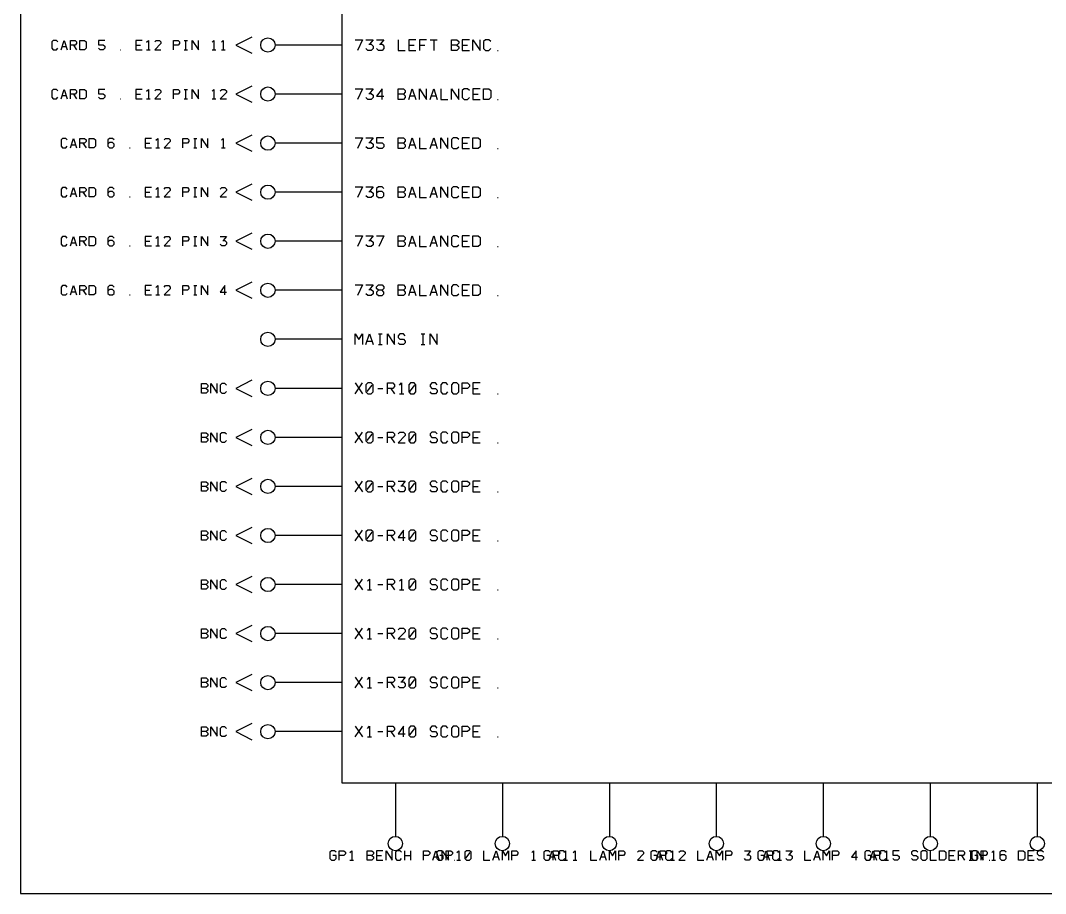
# Model space of a CAD drawing. Header units: millimetres. Extents: x 10 to 2534, y 10 to 1372.
# Drawn here: x 1551.9 to 1781.8, y 561.8 to 757.6 of the extents above; entities that cross this region are included whole.
import ezdxf

# ---------------------------------------------------------------- set-up
doc = ezdxf.new("R2010")
doc.units = ezdxf.units.MM
for name, color, linetype, lineweight in [('DEVICE', 7, 'CONTINUOUS', 25), ('GROUP', 6, 'CONTINUOUS', 25), ('LABEL', 8, 'CONTINUOUS', 25), ('POINT', 4, 'CONTINUOUS', 25), ('PORT_BUS', 5, 'CONTINUOUS', 25), ('PORT_IN', 3, 'CONTINUOUS', 25), ('PORTAL', 2, 'CONTINUOUS', 25)]:
    doc.layers.add(name, color=color, linetype=linetype, lineweight=lineweight)

msp = doc.modelspace()

# ---------------------------------------------------------------- linework, layer by layer
at = {"layer": 'DEVICE'}
msp.add_lwpolyline([(1624, 586.6), (1936, 586.6), (1936, 1308.6), (1624, 1308.6)], close=True, dxfattribs=at)
at = {"layer": 'GROUP'}
msp.add_lwpolyline([(1551.9, 561.8), (2008.1, 561.8), (2008.1, 1327.2), (1551.9, 1327.2)], close=True, dxfattribs=at)
at = {"layer": 'LABEL'}
for points in [[(1627, 753.3), (1628.6, 753.3), (1627.48, 750.9)], [(1629.4, 753.3), (1631, 753.3), (1630.2, 752.26)], [(1630.04, 752.26), (1630.6, 752.26), (1631, 751.86), (1631, 751.3), (1630.6, 750.9), (1629.8, 750.9), (1629.4, 751.3)], [(1631.8, 753.3), (1633.4, 753.3), (1632.6, 752.26)], [(1632.44, 752.26), (1633, 752.26), (1633.4, 751.86), (1633.4, 751.3), (1633, 750.9), (1632.2, 750.9), (1631.8, 751.3)], [(1636.6, 753.3), (1636.6, 750.9), (1638.2, 750.9)], [(1640.6, 753.3), (1639, 753.3), (1639, 750.9), (1640.6, 750.9)], [(1639, 752.1), (1640.2, 752.1)], [(1643, 753.3), (1641.4, 753.3), (1641.4, 750.9)], [(1641.4, 752.1), (1642.6, 752.1)], [(1643.8, 753.3), (1645.4, 753.3)], [(1644.6, 753.3), (1644.6, 750.9)], [(1648.6, 750.9), (1648.6, 753.3), (1649.8, 753.3), (1650.2, 752.9), (1650.2, 752.5), (1649.8, 752.1), (1648.6, 752.1)], [(1649.8, 752.1), (1650.2, 751.7), (1650.2, 751.3), (1649.8, 750.9), (1648.6, 750.9)], [(1652.6, 753.3), (1651, 753.3), (1651, 750.9), (1652.6, 750.9)], [(1651, 752.1), (1652.2, 752.1)], [(1653.4, 750.9), (1653.4, 753.3), (1655, 750.9), (1655, 753.3)], [(1657.4, 752.9), (1657, 753.3), (1656.2, 753.3), (1655.8, 752.9), (1655.8, 751.3), (1656.2, 750.9), (1657, 750.9), (1657.4, 751.3)], [(1658.92, 750.9), (1659.08, 750.9)], [(1627, 742.3), (1628.6, 742.3), (1627.48, 739.9)], [(1629.4, 742.3), (1631, 742.3), (1630.2, 741.26)], [(1630.04, 741.26), (1630.6, 741.26), (1631, 740.86), (1631, 740.3), (1630.6, 739.9), (1629.8, 739.9), (1629.4, 740.3)], [(1633, 739.9), (1633, 742.3), (1631.8, 740.62), (1633.4, 740.62)], [(1636.6, 739.9), (1636.6, 742.3), (1637.8, 742.3), (1638.2, 741.9), (1638.2, 741.5), (1637.8, 741.1), (1636.6, 741.1)], [(1637.8, 741.1), (1638.2, 740.7), (1638.2, 740.3), (1637.8, 739.9), (1636.6, 739.9)], [(1639, 739.9), (1639.8, 742.3), (1640.6, 739.9)], [(1639.28, 740.7), (1640.32, 740.7)], [(1641.4, 739.9), (1641.4, 742.3), (1643, 739.9), (1643, 742.3)], [(1643.8, 739.9), (1644.6, 742.3), (1645.4, 739.9)], [(1644.08, 740.7), (1645.12, 740.7)], [(1646.2, 742.3), (1646.2, 739.9), (1647.8, 739.9)], [(1648.6, 739.9), (1648.6, 742.3), (1650.2, 739.9), (1650.2, 742.3)], [(1652.6, 741.9), (1652.2, 742.3), (1651.4, 742.3), (1651, 741.9), (1651, 740.3), (1651.4, 739.9), (1652.2, 739.9), (1652.6, 740.3)], [(1655, 742.3), (1653.4, 742.3), (1653.4, 739.9), (1655, 739.9)], [(1653.4, 741.1), (1654.6, 741.1)], [(1655.8, 739.9), (1655.8, 742.3), (1657, 742.3), (1657.4, 741.9), (1657.4, 740.3), (1657, 739.9), (1655.8, 739.9)], [(1658.92, 739.9), (1659.08, 739.9)], [(1627, 731.3), (1628.6, 731.3), (1627.48, 728.9)], [(1629.4, 731.3), (1631, 731.3), (1630.2, 730.26)], [(1633.4, 731.3), (1631.8, 731.3), (1631.8, 730.18), (1633, 730.18), (1633.4, 729.78), (1633.4, 729.3), (1633, 728.9), (1632.2, 728.9), (1631.8, 729.3)], [(1636.6, 728.9), (1636.6, 731.3), (1637.8, 731.3), (1638.2, 730.9), (1638.2, 730.5), (1637.8, 730.1), (1636.6, 730.1)], [(1639, 728.9), (1639.8, 731.3), (1640.6, 728.9)], [(1641.4, 731.3), (1641.4, 728.9), (1643, 728.9)], [(1643.8, 728.9), (1644.6, 731.3), (1645.4, 728.9)], [(1646.2, 728.9), (1646.2, 731.3), (1647.8, 728.9), (1647.8, 731.3)], [(1650.2, 730.9), (1649.8, 731.3), (1649, 731.3), (1648.6, 730.9), (1648.6, 729.3), (1649, 728.9), (1649.8, 728.9), (1650.2, 729.3)], [(1652.6, 731.3), (1651, 731.3), (1651, 728.9), (1652.6, 728.9)], [(1653.4, 728.9), (1653.4, 731.3), (1654.6, 731.3), (1655, 730.9), (1655, 729.3), (1654.6, 728.9), (1653.4, 728.9)], [(1630.04, 730.26), (1630.6, 730.26), (1631, 729.86), (1631, 729.3), (1630.6, 728.9), (1629.8, 728.9), (1629.4, 729.3)], [(1637.8, 730.1), (1638.2, 729.7), (1638.2, 729.3), (1637.8, 728.9), (1636.6, 728.9)], [(1639.28, 729.7), (1640.32, 729.7)], [(1644.08, 729.7), (1645.12, 729.7)], [(1651, 730.1), (1652.2, 730.1)], [(1658.92, 728.9), (1659.08, 728.9)], [(1627, 720.3), (1628.6, 720.3), (1627.48, 717.9)], [(1629.4, 720.3), (1631, 720.3), (1630.2, 719.26)], [(1633.4, 719.9), (1633, 720.3), (1632.2, 720.3), (1631.8, 719.9), (1631.8, 718.3), (1632.2, 717.9), (1633, 717.9), (1633.4, 718.3), (1633.4, 718.86), (1633, 719.26), (1632.2, 719.26), (1631.8, 718.86)], [(1636.6, 717.9), (1636.6, 720.3), (1637.8, 720.3), (1638.2, 719.9), (1638.2, 719.5), (1637.8, 719.1), (1636.6, 719.1)], [(1639, 717.9), (1639.8, 720.3), (1640.6, 717.9)], [(1641.4, 720.3), (1641.4, 717.9), (1643, 717.9)], [(1643.8, 717.9), (1644.6, 720.3), (1645.4, 717.9)], [(1646.2, 717.9), (1646.2, 720.3), (1647.8, 717.9), (1647.8, 720.3)], [(1650.2, 719.9), (1649.8, 720.3), (1649, 720.3), (1648.6, 719.9), (1648.6, 718.3), (1649, 717.9), (1649.8, 717.9), (1650.2, 718.3)], [(1652.6, 720.3), (1651, 720.3), (1651, 717.9), (1652.6, 717.9)], [(1653.4, 717.9), (1653.4, 720.3), (1654.6, 720.3), (1655, 719.9), (1655, 718.3), (1654.6, 717.9), (1653.4, 717.9)], [(1630.04, 719.26), (1630.6, 719.26), (1631, 718.86), (1631, 718.3), (1630.6, 717.9), (1629.8, 717.9), (1629.4, 718.3)], [(1637.8, 719.1), (1638.2, 718.7), (1638.2, 718.3), (1637.8, 717.9), (1636.6, 717.9)], [(1639.28, 718.7), (1640.32, 718.7)], [(1644.08, 718.7), (1645.12, 718.7)], [(1651, 719.1), (1652.2, 719.1)], [(1658.92, 717.9), (1659.08, 717.9)], [(1627, 709.3), (1628.6, 709.3), (1627.48, 706.9)], [(1629.4, 709.3), (1631, 709.3), (1630.2, 708.26)], [(1630.04, 708.26), (1630.6, 708.26), (1631, 707.86), (1631, 707.3), (1630.6, 706.9), (1629.8, 706.9), (1629.4, 707.3)], [(1631.8, 709.3), (1633.4, 709.3), (1632.28, 706.9)], [(1636.6, 706.9), (1636.6, 709.3), (1637.8, 709.3), (1638.2, 708.9), (1638.2, 708.5), (1637.8, 708.1), (1636.6, 708.1)], [(1639, 706.9), (1639.8, 709.3), (1640.6, 706.9)], [(1641.4, 709.3), (1641.4, 706.9), (1643, 706.9)], [(1643.8, 706.9), (1644.6, 709.3), (1645.4, 706.9)], [(1646.2, 706.9), (1646.2, 709.3), (1647.8, 706.9), (1647.8, 709.3)], [(1650.2, 708.9), (1649.8, 709.3), (1649, 709.3), (1648.6, 708.9), (1648.6, 707.3), (1649, 706.9), (1649.8, 706.9), (1650.2, 707.3)], [(1652.6, 709.3), (1651, 709.3), (1651, 706.9), (1652.6, 706.9)], [(1653.4, 706.9), (1653.4, 709.3), (1654.6, 709.3), (1655, 708.9), (1655, 707.3), (1654.6, 706.9), (1653.4, 706.9)], [(1637.8, 708.1), (1638.2, 707.7), (1638.2, 707.3), (1637.8, 706.9), (1636.6, 706.9)], [(1639.28, 707.7), (1640.32, 707.7)], [(1644.08, 707.7), (1645.12, 707.7)], [(1651, 708.1), (1652.2, 708.1)], [(1658.92, 706.9), (1659.08, 706.9)], [(1627, 698.3), (1628.6, 698.3), (1627.48, 695.9)], [(1629.4, 698.3), (1631, 698.3), (1630.2, 697.26)], [(1630.04, 697.26), (1630.6, 697.26), (1631, 696.86), (1631, 696.3), (1630.6, 695.9), (1629.8, 695.9), (1629.4, 696.3)], [(1632.2, 697.1), (1631.8, 697.5), (1631.8, 697.9), (1632.2, 698.3), (1633, 698.3), (1633.4, 697.9), (1633.4, 697.5), (1633, 697.1), (1632.2, 697.1), (1631.8, 696.7), (1631.8, 696.3), (1632.2, 695.9), (1633, 695.9), (1633.4, 696.3), (1633.4, 696.7), (1633, 697.1)], [(1636.6, 695.9), (1636.6, 698.3), (1637.8, 698.3), (1638.2, 697.9), (1638.2, 697.5), (1637.8, 697.1), (1636.6, 697.1)], [(1637.8, 697.1), (1638.2, 696.7), (1638.2, 696.3), (1637.8, 695.9), (1636.6, 695.9)], [(1639, 695.9), (1639.8, 698.3), (1640.6, 695.9)], [(1641.4, 698.3), (1641.4, 695.9), (1643, 695.9)], [(1643.8, 695.9), (1644.6, 698.3), (1645.4, 695.9)], [(1646.2, 695.9), (1646.2, 698.3), (1647.8, 695.9), (1647.8, 698.3)], [(1650.2, 697.9), (1649.8, 698.3), (1649, 698.3), (1648.6, 697.9), (1648.6, 696.3), (1649, 695.9), (1649.8, 695.9), (1650.2, 696.3)], [(1652.6, 698.3), (1651, 698.3), (1651, 695.9), (1652.6, 695.9)], [(1651, 697.1), (1652.2, 697.1)], [(1653.4, 695.9), (1653.4, 698.3), (1654.6, 698.3), (1655, 697.9), (1655, 696.3), (1654.6, 695.9), (1653.4, 695.9)], [(1639.28, 696.7), (1640.32, 696.7)], [(1644.08, 696.7), (1645.12, 696.7)], [(1658.92, 695.9), (1659.08, 695.9)], [(1627, 684.9), (1627, 687.3), (1627.8, 686.02), (1628.6, 687.3), (1628.6, 684.9)], [(1629.4, 684.9), (1630.2, 687.3), (1631, 684.9)], [(1629.68, 685.7), (1630.72, 685.7)], [(1632.2, 687.3), (1633, 687.3)], [(1632.6, 684.9), (1632.6, 687.3)], [(1634.2, 684.9), (1634.2, 687.3), (1635.8, 684.9), (1635.8, 687.3)], [(1638.2, 686.9), (1637.8, 687.3), (1637, 687.3), (1636.6, 686.9), (1636.6, 686.5), (1637, 686.1), (1637.8, 686.1), (1638.2, 685.7), (1638.2, 685.3), (1637.8, 684.9), (1637, 684.9), (1636.6, 685.3)], [(1641.8, 687.3), (1642.6, 687.3)], [(1642.2, 684.9), (1642.2, 687.3)], [(1643.8, 684.9), (1643.8, 687.3), (1645.4, 684.9), (1645.4, 687.3)], [(1632.2, 684.9), (1633, 684.9)], [(1641.8, 684.9), (1642.6, 684.9)], [(1627, 673.9), (1628.6, 676.3)], [(1627, 676.3), (1628.6, 673.9)], [(1629.8, 673.9), (1630.6, 673.9), (1631, 674.3), (1631, 675.9), (1630.6, 676.3), (1629.8, 676.3), (1629.4, 675.9), (1629.4, 674.3), (1629.8, 673.9)], [(1634.2, 673.9), (1634.2, 676.3), (1635.4, 676.3), (1635.8, 675.9), (1635.8, 675.5), (1635.4, 675.1), (1634.2, 675.1)], [(1636.92, 675.82), (1637.4, 676.3), (1637.4, 673.9)], [(1639.4, 673.9), (1640.2, 673.9), (1640.6, 674.3), (1640.6, 675.9), (1640.2, 676.3), (1639.4, 676.3), (1639, 675.9), (1639, 674.3), (1639.4, 673.9)], [(1645.4, 675.9), (1645, 676.3), (1644.2, 676.3), (1643.8, 675.9), (1643.8, 675.5), (1644.2, 675.1), (1645, 675.1), (1645.4, 674.7), (1645.4, 674.3), (1645, 673.9), (1644.2, 673.9), (1643.8, 674.3)], [(1647.8, 675.9), (1647.4, 676.3), (1646.6, 676.3), (1646.2, 675.9), (1646.2, 674.3), (1646.6, 673.9), (1647.4, 673.9), (1647.8, 674.3)], [(1649, 673.9), (1649.8, 673.9), (1650.2, 674.3), (1650.2, 675.9), (1649.8, 676.3), (1649, 676.3), (1648.6, 675.9), (1648.6, 674.3), (1649, 673.9)], [(1651, 673.9), (1651, 676.3), (1652.2, 676.3), (1652.6, 675.9), (1652.6, 675.5), (1652.2, 675.1), (1651, 675.1)], [(1655, 676.3), (1653.4, 676.3), (1653.4, 673.9), (1655, 673.9)], [(1629.64, 674.38), (1630.76, 675.82)], [(1632.04, 675.1), (1633.16, 675.1)], [(1635, 675.1), (1635.8, 673.9)], [(1636.92, 673.9), (1637.88, 673.9)], [(1639.24, 674.38), (1640.36, 675.82)], [(1653.4, 675.1), (1654.6, 675.1)], [(1658.92, 673.9), (1659.08, 673.9)], [(1627, 662.9), (1628.6, 665.3)], [(1627, 665.3), (1628.6, 662.9)], [(1629.8, 662.9), (1630.6, 662.9), (1631, 663.3), (1631, 664.9), (1630.6, 665.3), (1629.8, 665.3), (1629.4, 664.9), (1629.4, 663.3), (1629.8, 662.9)], [(1629.64, 663.38), (1630.76, 664.82)], [(1634.2, 662.9), (1634.2, 665.3), (1635.4, 665.3), (1635.8, 664.9), (1635.8, 664.5), (1635.4, 664.1), (1634.2, 664.1)], [(1636.6, 664.9), (1637, 665.3), (1637.8, 665.3), (1638.2, 664.9), (1638.2, 664.5), (1636.6, 662.9), (1638.2, 662.9)], [(1639.4, 662.9), (1640.2, 662.9), (1640.6, 663.3), (1640.6, 664.9), (1640.2, 665.3), (1639.4, 665.3), (1639, 664.9), (1639, 663.3), (1639.4, 662.9)], [(1639.24, 663.38), (1640.36, 664.82)], [(1645.4, 664.9), (1645, 665.3), (1644.2, 665.3), (1643.8, 664.9), (1643.8, 664.5), (1644.2, 664.1), (1645, 664.1), (1645.4, 663.7), (1645.4, 663.3), (1645, 662.9), (1644.2, 662.9), (1643.8, 663.3)], [(1647.8, 664.9), (1647.4, 665.3), (1646.6, 665.3), (1646.2, 664.9), (1646.2, 663.3), (1646.6, 662.9), (1647.4, 662.9), (1647.8, 663.3)], [(1649, 662.9), (1649.8, 662.9), (1650.2, 663.3), (1650.2, 664.9), (1649.8, 665.3), (1649, 665.3), (1648.6, 664.9), (1648.6, 663.3), (1649, 662.9)], [(1651, 662.9), (1651, 665.3), (1652.2, 665.3), (1652.6, 664.9), (1652.6, 664.5), (1652.2, 664.1), (1651, 664.1)], [(1655, 665.3), (1653.4, 665.3), (1653.4, 662.9), (1655, 662.9)], [(1632.04, 664.1), (1633.16, 664.1)], [(1635, 664.1), (1635.8, 662.9)], [(1653.4, 664.1), (1654.6, 664.1)], [(1658.92, 662.9), (1659.08, 662.9)], [(1627, 651.9), (1628.6, 654.3)], [(1627, 654.3), (1628.6, 651.9)], [(1629.8, 651.9), (1630.6, 651.9), (1631, 652.3), (1631, 653.9), (1630.6, 654.3), (1629.8, 654.3), (1629.4, 653.9), (1629.4, 652.3), (1629.8, 651.9)], [(1629.64, 652.38), (1630.76, 653.82)], [(1632.04, 653.1), (1633.16, 653.1)], [(1634.2, 651.9), (1634.2, 654.3), (1635.4, 654.3), (1635.8, 653.9), (1635.8, 653.5), (1635.4, 653.1), (1634.2, 653.1)], [(1635, 653.1), (1635.8, 651.9)], [(1636.6, 654.3), (1638.2, 654.3), (1637.4, 653.26)], [(1637.24, 653.26), (1637.8, 653.26), (1638.2, 652.86), (1638.2, 652.3), (1637.8, 651.9), (1637, 651.9), (1636.6, 652.3)], [(1639.4, 651.9), (1640.2, 651.9), (1640.6, 652.3), (1640.6, 653.9), (1640.2, 654.3), (1639.4, 654.3), (1639, 653.9), (1639, 652.3), (1639.4, 651.9)], [(1639.24, 652.38), (1640.36, 653.82)], [(1645.4, 653.9), (1645, 654.3), (1644.2, 654.3), (1643.8, 653.9), (1643.8, 653.5), (1644.2, 653.1), (1645, 653.1), (1645.4, 652.7), (1645.4, 652.3), (1645, 651.9), (1644.2, 651.9), (1643.8, 652.3)], [(1647.8, 653.9), (1647.4, 654.3), (1646.6, 654.3), (1646.2, 653.9), (1646.2, 652.3), (1646.6, 651.9), (1647.4, 651.9), (1647.8, 652.3)], [(1649, 651.9), (1649.8, 651.9), (1650.2, 652.3), (1650.2, 653.9), (1649.8, 654.3), (1649, 654.3), (1648.6, 653.9), (1648.6, 652.3), (1649, 651.9)], [(1651, 651.9), (1651, 654.3), (1652.2, 654.3), (1652.6, 653.9), (1652.6, 653.5), (1652.2, 653.1), (1651, 653.1)], [(1655, 654.3), (1653.4, 654.3), (1653.4, 651.9), (1655, 651.9)], [(1653.4, 653.1), (1654.6, 653.1)], [(1658.92, 651.9), (1659.08, 651.9)], [(1627, 640.9), (1628.6, 643.3)], [(1627, 643.3), (1628.6, 640.9)], [(1629.8, 640.9), (1630.6, 640.9), (1631, 641.3), (1631, 642.9), (1630.6, 643.3), (1629.8, 643.3), (1629.4, 642.9), (1629.4, 641.3), (1629.8, 640.9)], [(1629.64, 641.38), (1630.76, 642.82)], [(1632.04, 642.1), (1633.16, 642.1)], [(1634.2, 640.9), (1634.2, 643.3), (1635.4, 643.3), (1635.8, 642.9), (1635.8, 642.5), (1635.4, 642.1), (1634.2, 642.1)], [(1635, 642.1), (1635.8, 640.9)], [(1637.8, 640.9), (1637.8, 643.3), (1636.6, 641.62), (1638.2, 641.62)], [(1639.4, 640.9), (1640.2, 640.9), (1640.6, 641.3), (1640.6, 642.9), (1640.2, 643.3), (1639.4, 643.3), (1639, 642.9), (1639, 641.3), (1639.4, 640.9)], [(1639.24, 641.38), (1640.36, 642.82)], [(1645.4, 642.9), (1645, 643.3), (1644.2, 643.3), (1643.8, 642.9), (1643.8, 642.5), (1644.2, 642.1), (1645, 642.1), (1645.4, 641.7), (1645.4, 641.3), (1645, 640.9), (1644.2, 640.9), (1643.8, 641.3)], [(1647.8, 642.9), (1647.4, 643.3), (1646.6, 643.3), (1646.2, 642.9), (1646.2, 641.3), (1646.6, 640.9), (1647.4, 640.9), (1647.8, 641.3)], [(1649, 640.9), (1649.8, 640.9), (1650.2, 641.3), (1650.2, 642.9), (1649.8, 643.3), (1649, 643.3), (1648.6, 642.9), (1648.6, 641.3), (1649, 640.9)], [(1651, 640.9), (1651, 643.3), (1652.2, 643.3), (1652.6, 642.9), (1652.6, 642.5), (1652.2, 642.1), (1651, 642.1)], [(1655, 643.3), (1653.4, 643.3), (1653.4, 640.9), (1655, 640.9)], [(1653.4, 642.1), (1654.6, 642.1)], [(1658.92, 640.9), (1659.08, 640.9)], [(1627, 629.9), (1628.6, 632.3)], [(1627, 632.3), (1628.6, 629.9)], [(1629.72, 631.82), (1630.2, 632.3), (1630.2, 629.9)], [(1632.04, 631.1), (1633.16, 631.1)], [(1634.2, 629.9), (1634.2, 632.3), (1635.4, 632.3), (1635.8, 631.9), (1635.8, 631.5), (1635.4, 631.1), (1634.2, 631.1)], [(1635, 631.1), (1635.8, 629.9)], [(1636.92, 631.82), (1637.4, 632.3), (1637.4, 629.9)], [(1639.4, 629.9), (1640.2, 629.9), (1640.6, 630.3), (1640.6, 631.9), (1640.2, 632.3), (1639.4, 632.3), (1639, 631.9), (1639, 630.3), (1639.4, 629.9)], [(1639.24, 630.38), (1640.36, 631.82)], [(1645.4, 631.9), (1645, 632.3), (1644.2, 632.3), (1643.8, 631.9), (1643.8, 631.5), (1644.2, 631.1), (1645, 631.1), (1645.4, 630.7), (1645.4, 630.3), (1645, 629.9), (1644.2, 629.9), (1643.8, 630.3)], [(1647.8, 631.9), (1647.4, 632.3), (1646.6, 632.3), (1646.2, 631.9), (1646.2, 630.3), (1646.6, 629.9), (1647.4, 629.9), (1647.8, 630.3)], [(1649, 629.9), (1649.8, 629.9), (1650.2, 630.3), (1650.2, 631.9), (1649.8, 632.3), (1649, 632.3), (1648.6, 631.9), (1648.6, 630.3), (1649, 629.9)], [(1651, 629.9), (1651, 632.3), (1652.2, 632.3), (1652.6, 631.9), (1652.6, 631.5), (1652.2, 631.1), (1651, 631.1)], [(1655, 632.3), (1653.4, 632.3), (1653.4, 629.9), (1655, 629.9)], [(1653.4, 631.1), (1654.6, 631.1)], [(1629.72, 629.9), (1630.68, 629.9)], [(1636.92, 629.9), (1637.88, 629.9)], [(1658.92, 629.9), (1659.08, 629.9)], [(1627, 618.9), (1628.6, 621.3)], [(1627, 621.3), (1628.6, 618.9)], [(1629.72, 620.82), (1630.2, 621.3), (1630.2, 618.9)], [(1634.2, 618.9), (1634.2, 621.3), (1635.4, 621.3), (1635.8, 620.9), (1635.8, 620.5), (1635.4, 620.1), (1634.2, 620.1)], [(1636.6, 620.9), (1637, 621.3), (1637.8, 621.3), (1638.2, 620.9), (1638.2, 620.5), (1636.6, 618.9), (1638.2, 618.9)], [(1639.4, 618.9), (1640.2, 618.9), (1640.6, 619.3), (1640.6, 620.9), (1640.2, 621.3), (1639.4, 621.3), (1639, 620.9), (1639, 619.3), (1639.4, 618.9)], [(1645.4, 620.9), (1645, 621.3), (1644.2, 621.3), (1643.8, 620.9), (1643.8, 620.5), (1644.2, 620.1), (1645, 620.1), (1645.4, 619.7), (1645.4, 619.3), (1645, 618.9), (1644.2, 618.9), (1643.8, 619.3)], [(1647.8, 620.9), (1647.4, 621.3), (1646.6, 621.3), (1646.2, 620.9), (1646.2, 619.3), (1646.6, 618.9), (1647.4, 618.9), (1647.8, 619.3)], [(1649, 618.9), (1649.8, 618.9), (1650.2, 619.3), (1650.2, 620.9), (1649.8, 621.3), (1649, 621.3), (1648.6, 620.9), (1648.6, 619.3), (1649, 618.9)], [(1651, 618.9), (1651, 621.3), (1652.2, 621.3), (1652.6, 620.9), (1652.6, 620.5), (1652.2, 620.1), (1651, 620.1)], [(1655, 621.3), (1653.4, 621.3), (1653.4, 618.9), (1655, 618.9)], [(1629.72, 618.9), (1630.68, 618.9)], [(1632.04, 620.1), (1633.16, 620.1)], [(1635, 620.1), (1635.8, 618.9)], [(1639.24, 619.38), (1640.36, 620.82)], [(1653.4, 620.1), (1654.6, 620.1)], [(1658.92, 618.9), (1659.08, 618.9)], [(1627, 607.9), (1628.6, 610.3)], [(1627, 610.3), (1628.6, 607.9)], [(1629.72, 609.82), (1630.2, 610.3), (1630.2, 607.9)], [(1634.2, 607.9), (1634.2, 610.3), (1635.4, 610.3), (1635.8, 609.9), (1635.8, 609.5), (1635.4, 609.1), (1634.2, 609.1)], [(1636.6, 610.3), (1638.2, 610.3), (1637.4, 609.26)], [(1639.4, 607.9), (1640.2, 607.9), (1640.6, 608.3), (1640.6, 609.9), (1640.2, 610.3), (1639.4, 610.3), (1639, 609.9), (1639, 608.3), (1639.4, 607.9)], [(1639.24, 608.38), (1640.36, 609.82)], [(1645.4, 609.9), (1645, 610.3), (1644.2, 610.3), (1643.8, 609.9), (1643.8, 609.5), (1644.2, 609.1), (1645, 609.1), (1645.4, 608.7), (1645.4, 608.3), (1645, 607.9), (1644.2, 607.9), (1643.8, 608.3)], [(1647.8, 609.9), (1647.4, 610.3), (1646.6, 610.3), (1646.2, 609.9), (1646.2, 608.3), (1646.6, 607.9), (1647.4, 607.9), (1647.8, 608.3)], [(1649, 607.9), (1649.8, 607.9), (1650.2, 608.3), (1650.2, 609.9), (1649.8, 610.3), (1649, 610.3), (1648.6, 609.9), (1648.6, 608.3), (1649, 607.9)], [(1651, 607.9), (1651, 610.3), (1652.2, 610.3), (1652.6, 609.9), (1652.6, 609.5), (1652.2, 609.1), (1651, 609.1)], [(1655, 610.3), (1653.4, 610.3), (1653.4, 607.9), (1655, 607.9)], [(1629.72, 607.9), (1630.68, 607.9)], [(1632.04, 609.1), (1633.16, 609.1)], [(1635, 609.1), (1635.8, 607.9)], [(1637.24, 609.26), (1637.8, 609.26), (1638.2, 608.86), (1638.2, 608.3), (1637.8, 607.9), (1637, 607.9), (1636.6, 608.3)], [(1653.4, 609.1), (1654.6, 609.1)], [(1658.92, 607.9), (1659.08, 607.9)], [(1627, 596.9), (1628.6, 599.3)], [(1627, 599.3), (1628.6, 596.9)], [(1629.72, 598.82), (1630.2, 599.3), (1630.2, 596.9)], [(1632.04, 598.1), (1633.16, 598.1)], [(1634.2, 596.9), (1634.2, 599.3), (1635.4, 599.3), (1635.8, 598.9), (1635.8, 598.5), (1635.4, 598.1), (1634.2, 598.1)], [(1635, 598.1), (1635.8, 596.9)], [(1637.8, 596.9), (1637.8, 599.3), (1636.6, 597.62), (1638.2, 597.62)], [(1639.4, 596.9), (1640.2, 596.9), (1640.6, 597.3), (1640.6, 598.9), (1640.2, 599.3), (1639.4, 599.3), (1639, 598.9), (1639, 597.3), (1639.4, 596.9)], [(1639.24, 597.38), (1640.36, 598.82)], [(1645.4, 598.9), (1645, 599.3), (1644.2, 599.3), (1643.8, 598.9), (1643.8, 598.5), (1644.2, 598.1), (1645, 598.1), (1645.4, 597.7), (1645.4, 597.3), (1645, 596.9), (1644.2, 596.9), (1643.8, 597.3)], [(1647.8, 598.9), (1647.4, 599.3), (1646.6, 599.3), (1646.2, 598.9), (1646.2, 597.3), (1646.6, 596.9), (1647.4, 596.9), (1647.8, 597.3)], [(1649, 596.9), (1649.8, 596.9), (1650.2, 597.3), (1650.2, 598.9), (1649.8, 599.3), (1649, 599.3), (1648.6, 598.9), (1648.6, 597.3), (1649, 596.9)], [(1651, 596.9), (1651, 599.3), (1652.2, 599.3), (1652.6, 598.9), (1652.6, 598.5), (1652.2, 598.1), (1651, 598.1)], [(1655, 599.3), (1653.4, 599.3), (1653.4, 596.9), (1655, 596.9)], [(1653.4, 598.1), (1654.6, 598.1)], [(1629.72, 596.9), (1630.68, 596.9)], [(1658.92, 596.9), (1659.08, 596.9)], [(1622.7, 571.05), (1622.35, 571.4), (1621.65, 571.4), (1621.3, 571.05), (1621.3, 569.65), (1621.65, 569.3), (1622.35, 569.3), (1622.7, 569.65), (1622.7, 570.35), (1622, 570.35)], [(1623.4, 569.3), (1623.4, 571.4), (1624.45, 571.4), (1624.8, 571.05), (1624.8, 570.7), (1624.45, 570.35), (1623.4, 570.35)], [(1625.78, 570.98), (1626.2, 571.4), (1626.2, 569.3)], [(1629.7, 569.3), (1629.7, 571.4), (1630.75, 571.4), (1631.1, 571.05), (1631.1, 570.7), (1630.75, 570.35), (1629.7, 570.35)], [(1630.75, 570.35), (1631.1, 570), (1631.1, 569.65), (1630.75, 569.3), (1629.7, 569.3)], [(1633.2, 571.4), (1631.8, 571.4), (1631.8, 569.3), (1633.2, 569.3)], [(1631.8, 570.35), (1632.85, 570.35)], [(1633.9, 569.3), (1633.9, 571.4), (1635.3, 569.3), (1635.3, 571.4)], [(1637.4, 571.05), (1637.05, 571.4), (1636.35, 571.4), (1636, 571.05), (1636, 569.65), (1636.35, 569.3), (1637.05, 569.3), (1637.4, 569.65)], [(1638.1, 569.3), (1638.1, 571.4)], [(1638.1, 570.35), (1639.5, 570.35)], [(1639.5, 569.3), (1639.5, 571.4)], [(1642.3, 569.3), (1642.3, 571.4), (1643.35, 571.4), (1643.7, 571.05), (1643.7, 570.7), (1643.35, 570.35), (1642.3, 570.35)], [(1644.4, 569.3), (1645.1, 571.4), (1645.8, 569.3)], [(1646.7, 571.05), (1646.35, 571.4), (1645.65, 571.4), (1645.3, 571.05), (1645.3, 569.65), (1645.65, 569.3), (1646.35, 569.3), (1646.7, 569.65), (1646.7, 570.35), (1646, 570.35)], [(1646.5, 569.3), (1646.5, 571.4), (1647.9, 569.3), (1647.9, 571.4)], [(1647.4, 569.3), (1647.4, 571.4), (1648.45, 571.4), (1648.8, 571.05), (1648.8, 570.7), (1648.45, 570.35), (1647.4, 570.35)], [(1649.78, 570.98), (1650.2, 571.4), (1650.2, 569.3)], [(1651.95, 569.3), (1652.65, 569.3), (1653, 569.65), (1653, 571.05), (1652.65, 571.4), (1651.95, 571.4), (1651.6, 571.05), (1651.6, 569.65), (1651.95, 569.3)], [(1651.81, 569.72), (1652.79, 570.98)], [(1655.8, 571.4), (1655.8, 569.3), (1657.2, 569.3)], [(1657.9, 569.3), (1658.6, 571.4), (1659.3, 569.3)], [(1660, 569.3), (1660, 571.4), (1660.7, 570.28), (1661.4, 571.4), (1661.4, 569.3)], [(1662.1, 569.3), (1662.1, 571.4), (1663.15, 571.4), (1663.5, 571.05), (1663.5, 570.7), (1663.15, 570.35), (1662.1, 570.35)], [(1666.58, 570.98), (1667, 571.4), (1667, 569.3)], [(1670.7, 571.05), (1670.35, 571.4), (1669.65, 571.4), (1669.3, 571.05), (1669.3, 569.65), (1669.65, 569.3), (1670.35, 569.3), (1670.7, 569.65), (1670.7, 570.35), (1670, 570.35)], [(1670.5, 569.3), (1671.2, 571.4), (1671.9, 569.3)], [(1671.4, 569.3), (1671.4, 571.4), (1672.45, 571.4), (1672.8, 571.05), (1672.8, 570.7), (1672.45, 570.35), (1671.4, 570.35)], [(1674, 571.05), (1673.65, 571.4), (1672.95, 571.4), (1672.6, 571.05), (1672.6, 569.65), (1672.95, 569.3), (1673.65, 569.3), (1674, 569.65)], [(1673.78, 570.98), (1674.2, 571.4), (1674.2, 569.3)], [(1675.88, 570.98), (1676.3, 571.4), (1676.3, 569.3)], [(1679.8, 571.4), (1679.8, 569.3), (1681.2, 569.3)], [(1681.9, 569.3), (1682.6, 571.4), (1683.3, 569.3)], [(1684, 569.3), (1684, 571.4), (1684.7, 570.28), (1685.4, 571.4), (1685.4, 569.3)], [(1686.1, 569.3), (1686.1, 571.4), (1687.15, 571.4), (1687.5, 571.05), (1687.5, 570.7), (1687.15, 570.35), (1686.1, 570.35)], [(1690.3, 571.05), (1690.65, 571.4), (1691.35, 571.4), (1691.7, 571.05), (1691.7, 570.7), (1690.3, 569.3), (1691.7, 569.3)], [(1694.7, 571.05), (1694.35, 571.4), (1693.65, 571.4), (1693.3, 571.05), (1693.3, 569.65), (1693.65, 569.3), (1694.35, 569.3), (1694.7, 569.65), (1694.7, 570.35), (1694, 570.35)], [(1694.5, 569.3), (1695.2, 571.4), (1695.9, 569.3)], [(1695.4, 569.3), (1695.4, 571.4), (1696.45, 571.4), (1696.8, 571.05), (1696.8, 570.7), (1696.45, 570.35), (1695.4, 570.35)], [(1698, 571.05), (1697.65, 571.4), (1696.95, 571.4), (1696.6, 571.05), (1696.6, 569.65), (1696.95, 569.3), (1697.65, 569.3), (1698, 569.65)], [(1697.78, 570.98), (1698.2, 571.4), (1698.2, 569.3)], [(1699.6, 571.05), (1699.95, 571.4), (1700.65, 571.4), (1701, 571.05), (1701, 570.7), (1699.6, 569.3), (1701, 569.3)], [(1703.8, 571.4), (1703.8, 569.3), (1705.2, 569.3)], [(1705.9, 569.3), (1706.6, 571.4), (1707.3, 569.3)], [(1708, 569.3), (1708, 571.4), (1708.7, 570.28), (1709.4, 571.4), (1709.4, 569.3)], [(1710.1, 569.3), (1710.1, 571.4), (1711.15, 571.4), (1711.5, 571.05), (1711.5, 570.7), (1711.15, 570.35), (1710.1, 570.35)], [(1714.3, 571.4), (1715.7, 571.4), (1715, 570.49)], [(1714.86, 570.49), (1715.35, 570.49), (1715.7, 570.14), (1715.7, 569.65), (1715.35, 569.3), (1714.65, 569.3), (1714.3, 569.65)], [(1718.7, 571.05), (1718.35, 571.4), (1717.65, 571.4), (1717.3, 571.05), (1717.3, 569.65), (1717.65, 569.3), (1718.35, 569.3), (1718.7, 569.65), (1718.7, 570.35), (1718, 570.35)], [(1718.5, 569.3), (1719.2, 571.4), (1719.9, 569.3)], [(1719.4, 569.3), (1719.4, 571.4), (1720.45, 571.4), (1720.8, 571.05), (1720.8, 570.7), (1720.45, 570.35), (1719.4, 570.35)], [(1722, 571.05), (1721.65, 571.4), (1720.95, 571.4), (1720.6, 571.05), (1720.6, 569.65), (1720.95, 569.3), (1721.65, 569.3), (1722, 569.65)], [(1721.78, 570.98), (1722.2, 571.4), (1722.2, 569.3)], [(1723.6, 571.4), (1725, 571.4), (1724.3, 570.49)], [(1724.16, 570.49), (1724.65, 570.49), (1725, 570.14), (1725, 569.65), (1724.65, 569.3), (1723.95, 569.3), (1723.6, 569.65)], [(1727.8, 571.4), (1727.8, 569.3), (1729.2, 569.3)], [(1729.9, 569.3), (1730.6, 571.4), (1731.3, 569.3)], [(1732, 569.3), (1732, 571.4), (1732.7, 570.28), (1733.4, 571.4), (1733.4, 569.3)], [(1734.1, 569.3), (1734.1, 571.4), (1735.15, 571.4), (1735.5, 571.05), (1735.5, 570.7), (1735.15, 570.35), (1734.1, 570.35)], [(1739.35, 569.3), (1739.35, 571.4), (1738.3, 569.93), (1739.7, 569.93)], [(1742.7, 571.05), (1742.35, 571.4), (1741.65, 571.4), (1741.3, 571.05), (1741.3, 569.65), (1741.65, 569.3), (1742.35, 569.3), (1742.7, 569.65), (1742.7, 570.35), (1742, 570.35)], [(1742.5, 569.3), (1743.2, 571.4), (1743.9, 569.3)], [(1743.4, 569.3), (1743.4, 571.4), (1744.45, 571.4), (1744.8, 571.05), (1744.8, 570.7), (1744.45, 570.35), (1743.4, 570.35)], [(1746, 571.05), (1745.65, 571.4), (1744.95, 571.4), (1744.6, 571.05), (1744.6, 569.65), (1744.95, 569.3), (1745.65, 569.3), (1746, 569.65)], [(1745.78, 570.98), (1746.2, 571.4), (1746.2, 569.3)], [(1749, 571.4), (1747.6, 571.4), (1747.6, 570.42), (1748.65, 570.42), (1749, 570.07), (1749, 569.65), (1748.65, 569.3), (1747.95, 569.3), (1747.6, 569.65)], [(1753.2, 571.05), (1752.85, 571.4), (1752.15, 571.4), (1751.8, 571.05), (1751.8, 570.7), (1752.15, 570.35), (1752.85, 570.35), (1753.2, 570), (1753.2, 569.65), (1752.85, 569.3), (1752.15, 569.3), (1751.8, 569.65)], [(1754.25, 569.3), (1754.95, 569.3), (1755.3, 569.65), (1755.3, 571.05), (1754.95, 571.4), (1754.25, 571.4), (1753.9, 571.05), (1753.9, 569.65), (1754.25, 569.3)], [(1756, 571.4), (1756, 569.3), (1757.4, 569.3)], [(1758.1, 569.3), (1758.1, 571.4), (1759.15, 571.4), (1759.5, 571.05), (1759.5, 569.65), (1759.15, 569.3), (1758.1, 569.3)], [(1761.6, 571.4), (1760.2, 571.4), (1760.2, 569.3), (1761.6, 569.3)], [(1760.2, 570.35), (1761.25, 570.35)], [(1762.3, 569.3), (1762.3, 571.4), (1763.35, 571.4), (1763.7, 571.05), (1763.7, 570.7), (1763.35, 570.35), (1762.3, 570.35)], [(1763, 570.35), (1763.7, 569.3)], [(1764.75, 571.4), (1765.45, 571.4)], [(1765.1, 569.3), (1765.1, 571.4)], [(1766.7, 571.05), (1766.35, 571.4), (1765.65, 571.4), (1765.3, 571.05), (1765.3, 569.65), (1765.65, 569.3), (1766.35, 569.3), (1766.7, 569.65), (1766.7, 570.35), (1766, 570.35)], [(1766.5, 569.3), (1766.5, 571.4), (1767.9, 569.3), (1767.9, 571.4)], [(1767.4, 569.3), (1767.4, 571.4), (1768.45, 571.4), (1768.8, 571.05), (1768.8, 570.7), (1768.45, 570.35), (1767.4, 570.35)], [(1769.78, 570.98), (1770.2, 571.4), (1770.2, 569.3)], [(1773, 571.05), (1772.65, 571.4), (1771.95, 571.4), (1771.6, 571.05), (1771.6, 569.65), (1771.95, 569.3), (1772.65, 569.3), (1773, 569.65), (1773, 570.14), (1772.65, 570.49), (1771.95, 570.49), (1771.6, 570.14)], [(1775.8, 569.3), (1775.8, 571.4), (1776.85, 571.4), (1777.2, 571.05), (1777.2, 569.65), (1776.85, 569.3), (1775.8, 569.3)], [(1779.3, 571.4), (1777.9, 571.4), (1777.9, 569.3), (1779.3, 569.3)], [(1777.9, 570.35), (1778.95, 570.35)], [(1781.4, 571.05), (1781.05, 571.4), (1780.35, 571.4), (1780, 571.05), (1780, 570.7), (1780.35, 570.35), (1781.05, 570.35), (1781.4, 570), (1781.4, 569.65), (1781.05, 569.3), (1780.35, 569.3), (1780, 569.65)], [(1625.78, 569.3), (1626.62, 569.3)], [(1644.645, 570), (1645.555, 570)], [(1649.23, 569.3), (1649.37, 569.3)], [(1649.78, 569.3), (1650.62, 569.3)], [(1658.145, 570), (1659.055, 570)], [(1666.58, 569.3), (1667.42, 569.3)], [(1670.745, 570), (1671.655, 570)], [(1673.78, 569.3), (1674.62, 569.3)], [(1675.88, 569.3), (1676.72, 569.3)], [(1682.145, 570), (1683.055, 570)], [(1694.745, 570), (1695.655, 570)], [(1697.78, 569.3), (1698.62, 569.3)], [(1706.145, 570), (1707.055, 570)], [(1718.745, 570), (1719.655, 570)], [(1721.78, 569.3), (1722.62, 569.3)], [(1730.145, 570), (1731.055, 570)], [(1742.745, 570), (1743.655, 570)], [(1745.78, 569.3), (1746.62, 569.3)], [(1764.75, 569.3), (1765.45, 569.3)], [(1769.23, 569.3), (1769.37, 569.3)], [(1769.78, 569.3), (1770.62, 569.3)]]:
    msp.add_lwpolyline(points, dxfattribs=at)
at = {"layer": 'POINT'}
for centre in [(1607.4, 752.1), (1607.4, 741.1), (1607.4, 730.1), (1607.4, 719.1), (1607.4, 708.1), (1607.4, 697.1), (1607.4, 686.1), (1607.4, 675.1), (1607.4, 664.1), (1607.4, 653.1), (1607.4, 642.1), (1607.4, 631.1), (1607.4, 620.1), (1607.4, 609.1), (1607.4, 598.1), (1636, 573), (1660, 573), (1684, 573), (1708, 573), (1732, 573), (1756, 573), (1780, 573)]:
    msp.add_circle(centre, 1.6, dxfattribs=at)
at = {"layer": 'PORT_BUS'}
for p, q in [((1636, 586.6), (1636, 574.6)), ((1660, 586.6), (1660, 574.6)), ((1684, 586.6), (1684, 574.6)), ((1708, 586.6), (1708, 574.6)), ((1732, 586.6), (1732, 574.6)), ((1756, 586.6), (1756, 574.6)), ((1780, 586.6), (1780, 574.6))]:
    msp.add_line(p, q, dxfattribs=at)
at = {"layer": 'PORT_IN'}
for p, q in [((1624, 752.1), (1609, 752.1)), ((1624, 741.1), (1609, 741.1)), ((1624, 730.1), (1609, 730.1)), ((1624, 719.1), (1609, 719.1)), ((1624, 708.1), (1609, 708.1)), ((1624, 697.1), (1609, 697.1)), ((1624, 686.1), (1609, 686.1)), ((1624, 675.1), (1609, 675.1)), ((1624, 664.1), (1609, 664.1)), ((1624, 653.1), (1609, 653.1)), ((1624, 642.1), (1609, 642.1)), ((1624, 631.1), (1609, 631.1)), ((1624, 620.1), (1609, 620.1)), ((1624, 609.1), (1609, 609.1)), ((1624, 598.1), (1609, 598.1))]:
    msp.add_line(p, q, dxfattribs=at)
at = {"layer": 'PORTAL'}
for points in [[(1560.3, 752.8), (1559.95, 753.15), (1559.25, 753.15), (1558.9, 752.8), (1558.9, 751.4), (1559.25, 751.05), (1559.95, 751.05), (1560.3, 751.4)], [(1561, 751.05), (1561.7, 753.15), (1562.4, 751.05)], [(1563.1, 751.05), (1563.1, 753.15), (1564.15, 753.15), (1564.5, 752.8), (1564.5, 752.45), (1564.15, 752.1), (1563.1, 752.1)], [(1563.8, 752.1), (1564.5, 751.05)], [(1565.2, 751.05), (1565.2, 753.15), (1566.25, 753.15), (1566.6, 752.8), (1566.6, 751.4), (1566.25, 751.05), (1565.2, 751.05)], [(1570.8, 753.15), (1569.4, 753.15), (1569.4, 752.17), (1570.45, 752.17), (1570.8, 751.82), (1570.8, 751.4), (1570.45, 751.05), (1569.75, 751.05), (1569.4, 751.4)], [(1579.2, 753.15), (1577.8, 753.15), (1577.8, 751.05), (1579.2, 751.05)], [(1577.8, 752.1), (1578.85, 752.1)], [(1580.18, 752.73), (1580.6, 753.15), (1580.6, 751.05)], [(1582, 752.8), (1582.35, 753.15), (1583.05, 753.15), (1583.4, 752.8), (1583.4, 752.45), (1582, 751.05), (1583.4, 751.05)], [(1586.2, 751.05), (1586.2, 753.15), (1587.25, 753.15), (1587.6, 752.8), (1587.6, 752.45), (1587.25, 752.1), (1586.2, 752.1)], [(1588.65, 753.15), (1589.35, 753.15)], [(1589, 751.05), (1589, 753.15)], [(1590.4, 751.05), (1590.4, 753.15), (1591.8, 751.05), (1591.8, 753.15)], [(1594.88, 752.73), (1595.3, 753.15), (1595.3, 751.05)], [(1596.98, 752.73), (1597.4, 753.15), (1597.4, 751.05)], [(1603.8, 753.9), (1600.2, 752.1), (1603.8, 750.3)], [(1561.245, 751.75), (1562.155, 751.75)], [(1574.23, 751.05), (1574.37, 751.05)], [(1580.18, 751.05), (1581.02, 751.05)], [(1588.65, 751.05), (1589.35, 751.05)], [(1594.88, 751.05), (1595.72, 751.05)], [(1596.98, 751.05), (1597.82, 751.05)], [(1603.8, 742.9), (1600.2, 741.1), (1603.8, 739.3)], [(1560.3, 741.8), (1559.95, 742.15), (1559.25, 742.15), (1558.9, 741.8), (1558.9, 740.4), (1559.25, 740.05), (1559.95, 740.05), (1560.3, 740.4)], [(1561, 740.05), (1561.7, 742.15), (1562.4, 740.05)], [(1561.245, 740.75), (1562.155, 740.75)], [(1563.1, 740.05), (1563.1, 742.15), (1564.15, 742.15), (1564.5, 741.8), (1564.5, 741.45), (1564.15, 741.1), (1563.1, 741.1)], [(1563.8, 741.1), (1564.5, 740.05)], [(1565.2, 740.05), (1565.2, 742.15), (1566.25, 742.15), (1566.6, 741.8), (1566.6, 740.4), (1566.25, 740.05), (1565.2, 740.05)], [(1570.8, 742.15), (1569.4, 742.15), (1569.4, 741.17), (1570.45, 741.17), (1570.8, 740.82), (1570.8, 740.4), (1570.45, 740.05), (1569.75, 740.05), (1569.4, 740.4)], [(1579.2, 742.15), (1577.8, 742.15), (1577.8, 740.05), (1579.2, 740.05)], [(1577.8, 741.1), (1578.85, 741.1)], [(1580.18, 741.73), (1580.6, 742.15), (1580.6, 740.05)], [(1582, 741.8), (1582.35, 742.15), (1583.05, 742.15), (1583.4, 741.8), (1583.4, 741.45), (1582, 740.05), (1583.4, 740.05)], [(1586.2, 740.05), (1586.2, 742.15), (1587.25, 742.15), (1587.6, 741.8), (1587.6, 741.45), (1587.25, 741.1), (1586.2, 741.1)], [(1588.65, 742.15), (1589.35, 742.15)], [(1589, 740.05), (1589, 742.15)], [(1590.4, 740.05), (1590.4, 742.15), (1591.8, 740.05), (1591.8, 742.15)], [(1594.88, 741.73), (1595.3, 742.15), (1595.3, 740.05)], [(1596.7, 741.8), (1597.05, 742.15), (1597.75, 742.15), (1598.1, 741.8), (1598.1, 741.45), (1596.7, 740.05), (1598.1, 740.05)], [(1574.23, 740.05), (1574.37, 740.05)], [(1580.18, 740.05), (1581.02, 740.05)], [(1588.65, 740.05), (1589.35, 740.05)], [(1594.88, 740.05), (1595.72, 740.05)], [(1603.8, 731.9), (1600.2, 730.1), (1603.8, 728.3)], [(1562.4, 730.8), (1562.05, 731.15), (1561.35, 731.15), (1561, 730.8), (1561, 729.4), (1561.35, 729.05), (1562.05, 729.05), (1562.4, 729.4)], [(1563.1, 729.05), (1563.8, 731.15), (1564.5, 729.05)], [(1563.345, 729.75), (1564.255, 729.75)], [(1565.2, 729.05), (1565.2, 731.15), (1566.25, 731.15), (1566.6, 730.8), (1566.6, 730.45), (1566.25, 730.1), (1565.2, 730.1)], [(1565.9, 730.1), (1566.6, 729.05)], [(1567.3, 729.05), (1567.3, 731.15), (1568.35, 731.15), (1568.7, 730.8), (1568.7, 729.4), (1568.35, 729.05), (1567.3, 729.05)], [(1572.9, 730.8), (1572.55, 731.15), (1571.85, 731.15), (1571.5, 730.8), (1571.5, 729.4), (1571.85, 729.05), (1572.55, 729.05), (1572.9, 729.4), (1572.9, 729.89), (1572.55, 730.24), (1571.85, 730.24), (1571.5, 729.89)], [(1576.33, 729.05), (1576.47, 729.05)], [(1581.3, 731.15), (1579.9, 731.15), (1579.9, 729.05), (1581.3, 729.05)], [(1579.9, 730.1), (1580.95, 730.1)], [(1582.28, 730.73), (1582.7, 731.15), (1582.7, 729.05)], [(1582.28, 729.05), (1583.12, 729.05)], [(1584.1, 730.8), (1584.45, 731.15), (1585.15, 731.15), (1585.5, 730.8), (1585.5, 730.45), (1584.1, 729.05), (1585.5, 729.05)], [(1588.3, 729.05), (1588.3, 731.15), (1589.35, 731.15), (1589.7, 730.8), (1589.7, 730.45), (1589.35, 730.1), (1588.3, 730.1)], [(1590.75, 731.15), (1591.45, 731.15)], [(1590.75, 729.05), (1591.45, 729.05)], [(1591.1, 729.05), (1591.1, 731.15)], [(1592.5, 729.05), (1592.5, 731.15), (1593.9, 729.05), (1593.9, 731.15)], [(1596.98, 730.73), (1597.4, 731.15), (1597.4, 729.05)], [(1596.98, 729.05), (1597.82, 729.05)], [(1562.4, 719.8), (1562.05, 720.15), (1561.35, 720.15), (1561, 719.8), (1561, 718.4), (1561.35, 718.05), (1562.05, 718.05), (1562.4, 718.4)], [(1563.1, 718.05), (1563.8, 720.15), (1564.5, 718.05)], [(1565.2, 718.05), (1565.2, 720.15), (1566.25, 720.15), (1566.6, 719.8), (1566.6, 719.45), (1566.25, 719.1), (1565.2, 719.1)], [(1567.3, 718.05), (1567.3, 720.15), (1568.35, 720.15), (1568.7, 719.8), (1568.7, 718.4), (1568.35, 718.05), (1567.3, 718.05)], [(1572.9, 719.8), (1572.55, 720.15), (1571.85, 720.15), (1571.5, 719.8), (1571.5, 718.4), (1571.85, 718.05), (1572.55, 718.05), (1572.9, 718.4), (1572.9, 718.89), (1572.55, 719.24), (1571.85, 719.24), (1571.5, 718.89)], [(1581.3, 720.15), (1579.9, 720.15), (1579.9, 718.05), (1581.3, 718.05)], [(1582.28, 719.73), (1582.7, 720.15), (1582.7, 718.05)], [(1584.1, 719.8), (1584.45, 720.15), (1585.15, 720.15), (1585.5, 719.8), (1585.5, 719.45), (1584.1, 718.05), (1585.5, 718.05)], [(1588.3, 718.05), (1588.3, 720.15), (1589.35, 720.15), (1589.7, 719.8), (1589.7, 719.45), (1589.35, 719.1), (1588.3, 719.1)], [(1590.75, 720.15), (1591.45, 720.15)], [(1591.1, 718.05), (1591.1, 720.15)], [(1592.5, 718.05), (1592.5, 720.15), (1593.9, 718.05), (1593.9, 720.15)], [(1596.7, 719.8), (1597.05, 720.15), (1597.75, 720.15), (1598.1, 719.8), (1598.1, 719.45), (1596.7, 718.05), (1598.1, 718.05)], [(1603.8, 720.9), (1600.2, 719.1), (1603.8, 717.3)], [(1563.345, 718.75), (1564.255, 718.75)], [(1565.9, 719.1), (1566.6, 718.05)], [(1576.33, 718.05), (1576.47, 718.05)], [(1579.9, 719.1), (1580.95, 719.1)], [(1582.28, 718.05), (1583.12, 718.05)], [(1590.75, 718.05), (1591.45, 718.05)], [(1562.4, 708.8), (1562.05, 709.15), (1561.35, 709.15), (1561, 708.8), (1561, 707.4), (1561.35, 707.05), (1562.05, 707.05), (1562.4, 707.4)], [(1563.1, 707.05), (1563.8, 709.15), (1564.5, 707.05)], [(1565.2, 707.05), (1565.2, 709.15), (1566.25, 709.15), (1566.6, 708.8), (1566.6, 708.45), (1566.25, 708.1), (1565.2, 708.1)], [(1567.3, 707.05), (1567.3, 709.15), (1568.35, 709.15), (1568.7, 708.8), (1568.7, 707.4), (1568.35, 707.05), (1567.3, 707.05)], [(1572.9, 708.8), (1572.55, 709.15), (1571.85, 709.15), (1571.5, 708.8), (1571.5, 707.4), (1571.85, 707.05), (1572.55, 707.05), (1572.9, 707.4), (1572.9, 707.89), (1572.55, 708.24), (1571.85, 708.24), (1571.5, 707.89)], [(1581.3, 709.15), (1579.9, 709.15), (1579.9, 707.05), (1581.3, 707.05)], [(1582.28, 708.73), (1582.7, 709.15), (1582.7, 707.05)], [(1584.1, 708.8), (1584.45, 709.15), (1585.15, 709.15), (1585.5, 708.8), (1585.5, 708.45), (1584.1, 707.05), (1585.5, 707.05)], [(1588.3, 707.05), (1588.3, 709.15), (1589.35, 709.15), (1589.7, 708.8), (1589.7, 708.45), (1589.35, 708.1), (1588.3, 708.1)], [(1590.75, 709.15), (1591.45, 709.15)], [(1591.1, 707.05), (1591.1, 709.15)], [(1592.5, 707.05), (1592.5, 709.15), (1593.9, 707.05), (1593.9, 709.15)], [(1596.7, 709.15), (1598.1, 709.15), (1597.4, 708.24)], [(1603.8, 709.9), (1600.2, 708.1), (1603.8, 706.3)], [(1563.345, 707.75), (1564.255, 707.75)], [(1565.9, 708.1), (1566.6, 707.05)], [(1576.33, 707.05), (1576.47, 707.05)], [(1579.9, 708.1), (1580.95, 708.1)], [(1582.28, 707.05), (1583.12, 707.05)], [(1590.75, 707.05), (1591.45, 707.05)], [(1597.26, 708.24), (1597.75, 708.24), (1598.1, 707.89), (1598.1, 707.4), (1597.75, 707.05), (1597.05, 707.05), (1596.7, 707.4)], [(1562.4, 697.8), (1562.05, 698.15), (1561.35, 698.15), (1561, 697.8), (1561, 696.4), (1561.35, 696.05), (1562.05, 696.05), (1562.4, 696.4)], [(1563.1, 696.05), (1563.8, 698.15), (1564.5, 696.05)], [(1563.345, 696.75), (1564.255, 696.75)], [(1565.2, 696.05), (1565.2, 698.15), (1566.25, 698.15), (1566.6, 697.8), (1566.6, 697.45), (1566.25, 697.1), (1565.2, 697.1)], [(1565.9, 697.1), (1566.6, 696.05)], [(1567.3, 696.05), (1567.3, 698.15), (1568.35, 698.15), (1568.7, 697.8), (1568.7, 696.4), (1568.35, 696.05), (1567.3, 696.05)], [(1572.9, 697.8), (1572.55, 698.15), (1571.85, 698.15), (1571.5, 697.8), (1571.5, 696.4), (1571.85, 696.05), (1572.55, 696.05), (1572.9, 696.4), (1572.9, 696.89), (1572.55, 697.24), (1571.85, 697.24), (1571.5, 696.89)], [(1581.3, 698.15), (1579.9, 698.15), (1579.9, 696.05), (1581.3, 696.05)], [(1579.9, 697.1), (1580.95, 697.1)], [(1582.28, 697.73), (1582.7, 698.15), (1582.7, 696.05)], [(1584.1, 697.8), (1584.45, 698.15), (1585.15, 698.15), (1585.5, 697.8), (1585.5, 697.45), (1584.1, 696.05), (1585.5, 696.05)], [(1588.3, 696.05), (1588.3, 698.15), (1589.35, 698.15), (1589.7, 697.8), (1589.7, 697.45), (1589.35, 697.1), (1588.3, 697.1)], [(1590.75, 698.15), (1591.45, 698.15)], [(1591.1, 696.05), (1591.1, 698.15)], [(1592.5, 696.05), (1592.5, 698.15), (1593.9, 696.05), (1593.9, 698.15)], [(1597.75, 696.05), (1597.75, 698.15), (1596.7, 696.68), (1598.1, 696.68)], [(1603.8, 698.9), (1600.2, 697.1), (1603.8, 695.3)], [(1576.33, 696.05), (1576.47, 696.05)], [(1582.28, 696.05), (1583.12, 696.05)], [(1590.75, 696.05), (1591.45, 696.05)], [(1592.5, 674.05), (1592.5, 676.15), (1593.55, 676.15), (1593.9, 675.8), (1593.9, 675.45), (1593.55, 675.1), (1592.5, 675.1)], [(1594.6, 674.05), (1594.6, 676.15), (1596, 674.05), (1596, 676.15)], [(1598.1, 675.8), (1597.75, 676.15), (1597.05, 676.15), (1596.7, 675.8), (1596.7, 674.4), (1597.05, 674.05), (1597.75, 674.05), (1598.1, 674.4)], [(1603.8, 676.9), (1600.2, 675.1), (1603.8, 673.3)], [(1593.55, 675.1), (1593.9, 674.75), (1593.9, 674.4), (1593.55, 674.05), (1592.5, 674.05)], [(1592.5, 663.05), (1592.5, 665.15), (1593.55, 665.15), (1593.9, 664.8), (1593.9, 664.45), (1593.55, 664.1), (1592.5, 664.1)], [(1594.6, 663.05), (1594.6, 665.15), (1596, 663.05), (1596, 665.15)], [(1598.1, 664.8), (1597.75, 665.15), (1597.05, 665.15), (1596.7, 664.8), (1596.7, 663.4), (1597.05, 663.05), (1597.75, 663.05), (1598.1, 663.4)], [(1603.8, 665.9), (1600.2, 664.1), (1603.8, 662.3)], [(1593.55, 664.1), (1593.9, 663.75), (1593.9, 663.4), (1593.55, 663.05), (1592.5, 663.05)], [(1592.5, 652.05), (1592.5, 654.15), (1593.55, 654.15), (1593.9, 653.8), (1593.9, 653.45), (1593.55, 653.1), (1592.5, 653.1)], [(1593.55, 653.1), (1593.9, 652.75), (1593.9, 652.4), (1593.55, 652.05), (1592.5, 652.05)], [(1594.6, 652.05), (1594.6, 654.15), (1596, 652.05), (1596, 654.15)], [(1598.1, 653.8), (1597.75, 654.15), (1597.05, 654.15), (1596.7, 653.8), (1596.7, 652.4), (1597.05, 652.05), (1597.75, 652.05), (1598.1, 652.4)], [(1603.8, 654.9), (1600.2, 653.1), (1603.8, 651.3)], [(1603.8, 643.9), (1600.2, 642.1), (1603.8, 640.3)], [(1592.5, 641.05), (1592.5, 643.15), (1593.55, 643.15), (1593.9, 642.8), (1593.9, 642.45), (1593.55, 642.1), (1592.5, 642.1)], [(1593.55, 642.1), (1593.9, 641.75), (1593.9, 641.4), (1593.55, 641.05), (1592.5, 641.05)], [(1594.6, 641.05), (1594.6, 643.15), (1596, 641.05), (1596, 643.15)], [(1598.1, 642.8), (1597.75, 643.15), (1597.05, 643.15), (1596.7, 642.8), (1596.7, 641.4), (1597.05, 641.05), (1597.75, 641.05), (1598.1, 641.4)], [(1603.8, 632.9), (1600.2, 631.1), (1603.8, 629.3)], [(1592.5, 630.05), (1592.5, 632.15), (1593.55, 632.15), (1593.9, 631.8), (1593.9, 631.45), (1593.55, 631.1), (1592.5, 631.1)], [(1593.55, 631.1), (1593.9, 630.75), (1593.9, 630.4), (1593.55, 630.05), (1592.5, 630.05)], [(1594.6, 630.05), (1594.6, 632.15), (1596, 630.05), (1596, 632.15)], [(1598.1, 631.8), (1597.75, 632.15), (1597.05, 632.15), (1596.7, 631.8), (1596.7, 630.4), (1597.05, 630.05), (1597.75, 630.05), (1598.1, 630.4)], [(1592.5, 619.05), (1592.5, 621.15), (1593.55, 621.15), (1593.9, 620.8), (1593.9, 620.45), (1593.55, 620.1), (1592.5, 620.1)], [(1594.6, 619.05), (1594.6, 621.15), (1596, 619.05), (1596, 621.15)], [(1598.1, 620.8), (1597.75, 621.15), (1597.05, 621.15), (1596.7, 620.8), (1596.7, 619.4), (1597.05, 619.05), (1597.75, 619.05), (1598.1, 619.4)], [(1603.8, 621.9), (1600.2, 620.1), (1603.8, 618.3)], [(1593.55, 620.1), (1593.9, 619.75), (1593.9, 619.4), (1593.55, 619.05), (1592.5, 619.05)], [(1592.5, 608.05), (1592.5, 610.15), (1593.55, 610.15), (1593.9, 609.8), (1593.9, 609.45), (1593.55, 609.1), (1592.5, 609.1)], [(1594.6, 608.05), (1594.6, 610.15), (1596, 608.05), (1596, 610.15)], [(1598.1, 609.8), (1597.75, 610.15), (1597.05, 610.15), (1596.7, 609.8), (1596.7, 608.4), (1597.05, 608.05), (1597.75, 608.05), (1598.1, 608.4)], [(1603.8, 610.9), (1600.2, 609.1), (1603.8, 607.3)], [(1593.55, 609.1), (1593.9, 608.75), (1593.9, 608.4), (1593.55, 608.05), (1592.5, 608.05)], [(1592.5, 597.05), (1592.5, 599.15), (1593.55, 599.15), (1593.9, 598.8), (1593.9, 598.45), (1593.55, 598.1), (1592.5, 598.1)], [(1593.55, 598.1), (1593.9, 597.75), (1593.9, 597.4), (1593.55, 597.05), (1592.5, 597.05)], [(1594.6, 597.05), (1594.6, 599.15), (1596, 597.05), (1596, 599.15)], [(1598.1, 598.8), (1597.75, 599.15), (1597.05, 599.15), (1596.7, 598.8), (1596.7, 597.4), (1597.05, 597.05), (1597.75, 597.05), (1598.1, 597.4)], [(1603.8, 599.9), (1600.2, 598.1), (1603.8, 596.3)]]:
    msp.add_lwpolyline(points, dxfattribs=at)

doc.saveas('drawing.dxf')
